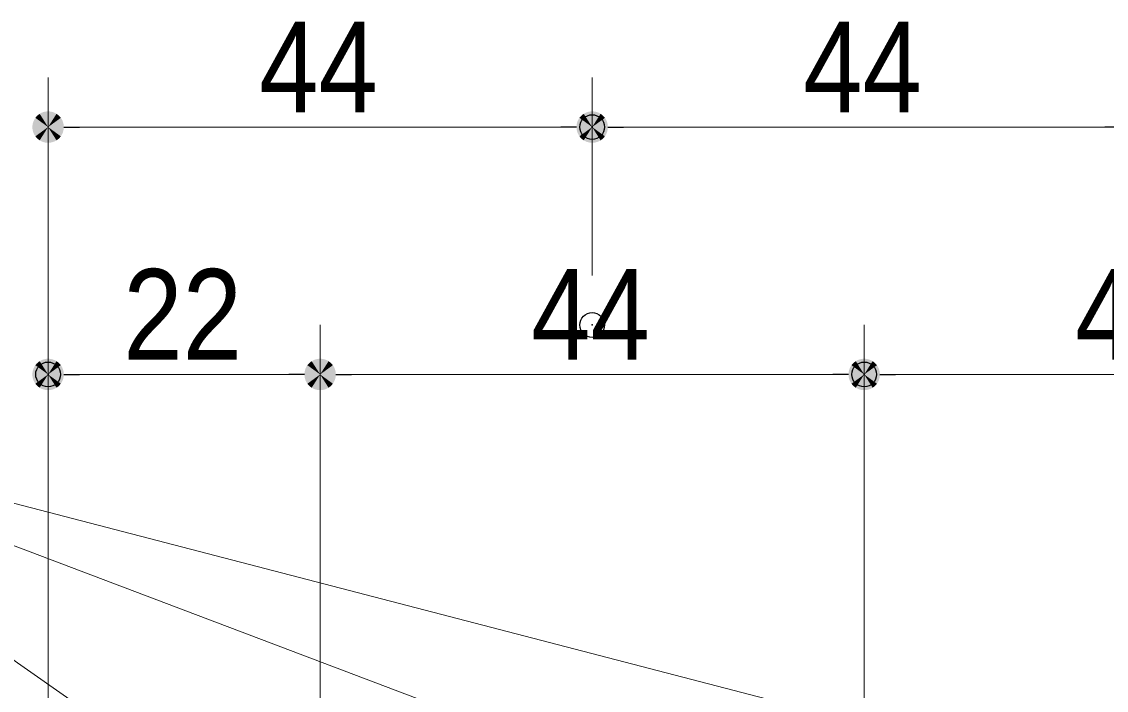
# Model space of a CAD drawing. Units: millimetres, scale not verified, with parts at other scales. Extents: x -6062 to 6062, y -3045 to 3045.
# Drawn here: x 660 to 1098.6, y 1077.3 to 1347.6 of the extents above; entities that cross this region are included whole.
import ezdxf
from ezdxf.enums import TextEntityAlignment as Align

# ---------------------------------------------------------------- set-up
doc = ezdxf.new("R2010")
doc.units = ezdxf.units.MM
doc.header["$LTSCALE"] = 20
doc.header["$PDMODE"] = 32
doc.header["$PDSIZE"] = 10
for name, color, linetype, lineweight in [('0-2_0', 7, 'Continuous', 25), ('0-4_2寸法-1', 7, 'Continuous', 15), ('0-5_2寸法-3', 7, 'Continuous', 15)]:
    doc.layers.add(name, color=color, linetype=linetype, lineweight=lineweight)
doc.layers.add('0-3_Defpoints', color=7, linetype='Continuous')
doc.styles.add('ＭＳ Ｐゴシック', font='')
doc.styles.get('ＭＳ Ｐゴシック').set_extended_font_data('MS PGothic')

# ---------------------------------------------------------------- blocks, each defined once
blk = doc.blocks.new('_Dot')
at = {"layer": '0-2_0'}
blk.add_line((-10, 0), (-20, 0), dxfattribs=at)
for points in [[(0, 0), (-7.29, 6.85), (-6.37, 7.71)], [(0, 0), (-6.37, 7.71), (-5.36, 8.44)], [(0, 0), (-5.36, 8.44), (-4.26, 9.05)], [(0, 0), (-4.26, 9.05), (-3.09, 9.51)], [(0, 0), (-3.09, 9.51), (-1.87, 9.82)], [(0, 0), (-1.87, 9.82), (-0.63, 9.98)], [(0, 0), (-0.63, 9.98), (0.63, 9.98)], [(0, 0), (0.63, 9.98), (1.87, 9.82)], [(0, 0), (1.87, 9.82), (3.09, 9.51)], [(0, 0), (3.09, 9.51), (4.26, 9.05)], [(0, 0), (4.26, 9.05), (5.36, 8.44)], [(0, 0), (5.36, 8.44), (6.37, 7.71)], [(0, 0), (6.37, 7.71), (7.29, 6.85)], [(0, 0), (-10, 0), (-9.92, 1.25)], [(0, 0), (-9.92, -1.25), (-10, 0)], [(0, 0), (-9.92, 1.25), (-9.69, 2.49)], [(0, 0), (-9.69, -2.49), (-9.92, -1.25)], [(0, 0), (-9.69, 2.49), (-9.3, 3.68)], [(0, 0), (-9.3, -3.68), (-9.69, -2.49)], [(0, 0), (-9.3, 3.68), (-8.76, 4.82)], [(0, 0), (-8.76, -4.82), (-9.3, -3.68)], [(0, 0), (-8.76, 4.82), (-8.09, 5.88)], [(0, 0), (-8.09, -5.88), (-8.76, -4.82)], [(0, 0), (-8.09, 5.88), (-7.29, 6.85)], [(0, 0), (-7.29, -6.85), (-8.09, -5.88)], [(0, 0), (-6.37, -7.71), (-7.29, -6.85)], [(0, 0), (-5.36, -8.44), (-6.37, -7.71)], [(0, 0), (-4.26, -9.05), (-5.36, -8.44)], [(0, 0), (-3.09, -9.51), (-4.26, -9.05)], [(0, 0), (-1.87, -9.82), (-3.09, -9.51)], [(0, 0), (-0.63, -9.98), (-1.87, -9.82)], [(0, 0), (0.63, -9.98), (-0.63, -9.98)], [(0, 0), (7.29, 6.85), (8.09, 5.88)], [(0, 0), (8.09, 5.88), (8.76, 4.82)], [(0, 0), (8.76, 4.82), (9.3, 3.68)], [(0, 0), (9.3, 3.68), (9.69, 2.49)], [(0, 0), (9.69, 2.49), (9.92, 1.25)], [(0, 0), (9.92, 1.25), (10, 0)], [(0, 0), (1.87, -9.82), (0.63, -9.98)], [(0, 0), (3.09, -9.51), (1.87, -9.82)], [(0, 0), (4.26, -9.05), (3.09, -9.51)], [(0, 0), (5.36, -8.44), (4.26, -9.05)], [(0, 0), (6.37, -7.71), (5.36, -8.44)], [(0, 0), (7.29, -6.85), (6.37, -7.71)], [(0, 0), (8.09, -5.88), (7.29, -6.85)], [(0, 0), (8.76, -4.82), (8.09, -5.88)], [(0, 0), (9.3, -3.68), (8.76, -4.82)], [(0, 0), (9.69, -2.49), (9.3, -3.68)], [(0, 0), (9.92, -1.25), (9.69, -2.49)], [(0, 0), (10, 0), (9.92, -1.25)]]:
    blk.add_solid(points, dxfattribs=at)

msp = doc.modelspace()

# ---------------------------------------------------------------- linework, layer by layer
at = {"layer": '0-3_Defpoints'}
for p in [(890.68, 1305), (890.68, 1225), (670.68, 1205), (1000.68, 1205)]:
    msp.add_point(p, dxfattribs=at)
at = {"layer": '0-4_2寸法-1'}
for p, q in [((670.68, 1225), (670.68, 1325)), ((890.68, 1245), (890.68, 1325)), ((890.68, 1245), (890.68, 1325)), ((683.4, 1305), (877.97, 1305)), ((903.4, 1305), (1097.97, 1305)), ((670.68, 1020), (670.68, 1225)), ((780.68, 1028.05), (780.68, 1225)), ((780.68, 1028.05), (780.68, 1225)), ((1000.68, 1028.05), (1000.68, 1225)), ((1000.68, 1028.05), (1000.68, 1225)), ((767.97, 1205), (683.4, 1205)), ((793.4, 1205), (987.97, 1205)), ((1207.97, 1205), (1013.4, 1205))]:
    msp.add_line(p, q, dxfattribs=at)
at = {"layer": '0-5_2寸法-3'}
for q in [(991.55, 1009.11), (1210.68, 1009.11)]:
    msp.add_line((512.86, 1190.25), q, dxfattribs=at)
msp.add_lwpolyline([(771.55, 1009.11), (512.86, 1190.25), (226.56, 1190.25)], dxfattribs=at)

# ---------------------------------------------------------------- block references
at = {"layer": '0-4_2寸法-1', "xscale": 0.6356201, "yscale": 0.6356201, "rotation": 180}
for p in [(670.68, 1305), (890.68, 1305), (670.68, 1205), (780.68, 1205), (1000.68, 1205)]:
    msp.add_blockref('_Dot', p, dxfattribs=at)
at = {"layer": '0-4_2寸法-1', "xscale": 0.6356201, "yscale": 0.6356201}
for p in [(890.68, 1305), (1110.68, 1305), (780.68, 1205), (1000.68, 1205)]:
    msp.add_blockref('_Dot', p, dxfattribs=at)

# ---------------------------------------------------------------- texts
at = {"layer": '0-4_2寸法-1', "style": 'ＭＳ Ｐゴシック', "width": 0.9}
for s, p in [('44', (755.99, 1299.94)), ('44', (975.99, 1299.94)), ('22', (701.09, 1199.94)), ('44', (865.99, 1199.94)), ('44', (1085.99, 1199.94))]:
    msp.add_text(s, height=36.66, dxfattribs=at).set_placement(p, align=Align.BOTTOM_LEFT)

doc.saveas('drawing.dxf')
